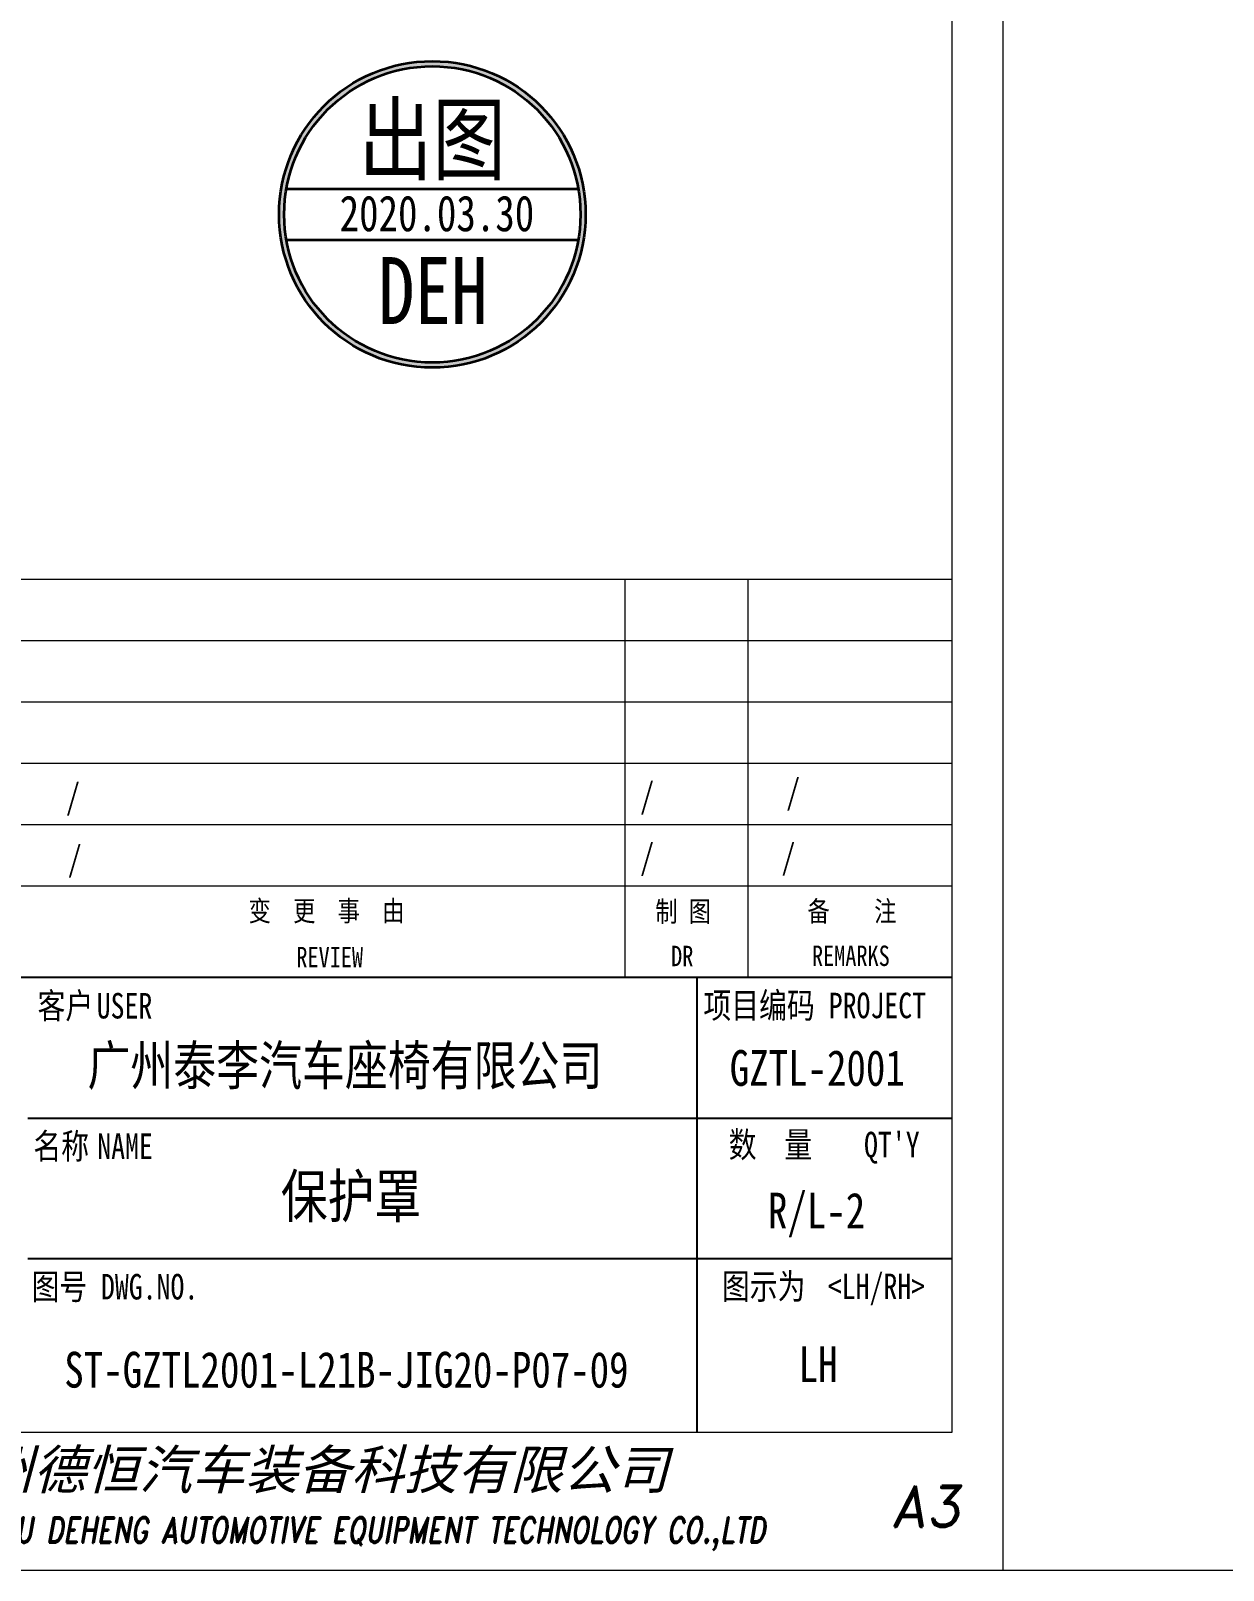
# Model space of a CAD drawing. Header units: millimetres. Extents: x 1333 to 359964, y -52803 to -5704.
# Drawn here: x 176601.3 to 176718, y -26401.6 to -26250.9 of the extents above; entities that cross this region are included whole.
import ezdxf
from ezdxf.enums import TextEntityAlignment as Align

# ---------------------------------------------------------------- set-up
doc = ezdxf.new("R2010")
doc.units = ezdxf.units.MM
doc.header["$LTSCALE"] = 0.5
for name, color, linetype, lineweight in [('印章专用-出图', 1, 'Continuous', 80), ('图框', 7, 'Continuous', 18), ('标注线', 3, 'Continuous', 18)]:
    doc.layers.add(name, color=color, linetype=linetype, lineweight=lineweight)
for name, color, linetype in [('图\\M+19E79\\M+195B6\\M+18E9A', 7, 'Continuous'), ('图号', 7, 'Continuous'), ('图名', 7, 'Continuous'), ('数量', 7, 'Continuous')]:
    doc.layers.add(name, color=color, linetype=linetype)
doc.layers.add('打印-禁用', color=7, linetype='Continuous', lineweight=15, plot=False)
doc.styles.add('STYLE1', font='')
doc.styles.add('国标', font='simfang.ttf', dxfattribs={"width": 0.8})
doc.styles.add('标题\\M+18E9A', font='romand.shx', dxfattribs={"oblique": 10, "bigfont": 'bigfont.shx'})
doc.styles.get('STYLE1').set_extended_font_data('SimSun')

# ---------------------------------------------------------------- blocks, each defined once
blk = doc.blocks.new('GZDEH零件A3图框V01版')
at = {"layer": '图\\M+19E79\\M+195B6\\M+18E9A', "color": 7}
blk.add_line((3272.49, -1788.46), (3092.49, -1788.46), dxfattribs=at)
at = {"layer": '图\\M+19E79\\M+195B6\\M+18E9A', "color": 9}
for p, q in [((3272.49, -1788.46), (3092.49, -1788.46)), ((3247.49, -1788.46), (3247.49, -1832.96)), ((3181.99, -1802.21), (3272.49, -1802.21)), ((3181.99, -1815.96), (3272.49, -1815.96))]:
    blk.add_line(p, q, dxfattribs=at)
at = {"layer": '图框', "linetype": 'Continuous'}
for p, q in [((3272.49, -1832.96), (3272.49, -1554.46)), ((3157.49, -1749.46), (3272.49, -1749.46)), ((2882.49, -1832.96), (3272.49, -1832.96))]:
    blk.add_line(p, q, dxfattribs=at)
at = {"layer": '图框', "color": 9}
for p, q in [((3240.49, -1788.46), (3240.49, -1749.46)), ((3252.49, -1749.46), (3252.49, -1788.46)), ((3157.49, -1755.46), (3272.49, -1755.46)), ((3157.49, -1761.46), (3272.49, -1761.46)), ((3157.49, -1767.46), (3272.49, -1767.46)), ((3157.49, -1773.46), (3272.49, -1773.46)), ((3157.49, -1779.46), (3272.49, -1779.46))]:
    blk.add_line(p, q, dxfattribs=at)
at = {"layer": '打印-禁用', "linetype": 'Continuous'}
for p, q in [((3277.49, -1846.46), (3277.49, -1549.46)), ((2857.49, -1846.46), (3277.49, -1846.46))]:
    blk.add_line(p, q, dxfattribs=at)
at = {"layer": '图\\M+19E79\\M+195B6\\M+18E9A', "color": 9, "style": '国标', "width": 0.8}
for s, p in [('客户', (3185.68, -1792.46)), ('USER', (3191.46, -1792.46))]:
    blk.add_text(s, height=2.5, dxfattribs=at).set_placement(p, align=Align.CENTER)
for s, p in [('项目编码 PROJECT', (3248.13, -1792.43)), ('名称\u3000', (3182.54, -1806.21)), ('数  量', (3250.61, -1806.05)), ("QT'Y ", (3263.86, -1806.05)), ('NAME', (3188.8, -1806.21)), ('图示为', (3249.94, -1819.93)), ('图号', (3182.36, -1819.96)), ('DWG.NO.', (3189.16, -1819.96)), ('<LH/RH>', (3260.31, -1819.93))]:
    blk.add_text(s, height=2.5, dxfattribs=at).set_placement(p)
at = {"layer": '图\\M+19E79\\M+195B6\\M+18E9A', "color": 7, "lineweight": -3, "style": 'STYLE1', "oblique": 15}
blk.add_text('广州德恒汽车装备科技有限公司', height=3.8, dxfattribs=at).set_placement((3172.16, -1838.51))
at = {"layer": '图\\M+19E79\\M+195B6\\M+18E9A', "color": 7, "style": '标题\\M+18E9A', "oblique": 10}
blk.add_text('A3', height=4, dxfattribs=at).set_placement((3269.91, -1840.2), align=Align.MIDDLE)
at = {"layer": '图\\M+19E79\\M+195B6\\M+18E9A', "color": 7, "style": '标题\\M+18E9A', "oblique": 10, "width": 0.75}
blk.add_text('GUANGZHOU DEHENG AUTOMOTIVE EQUIPMENT TECHNOLOGY CO.,LTD ', height=2.5, dxfattribs=at).set_placement((3211.26, -1842.9), align=Align.MIDDLE)
at = {"layer": '图框', "color": 9, "style": '国标', "width": 0.8}
for s, p in [('变  更  事  由', (3211.24, -1782.93)), ('REVIEW', (3211.55, -1787.45))]:
    blk.add_text(s, height=2, dxfattribs=at).set_placement(p, align=Align.CENTER)
for s, p in [('制 图', (3246.15, -1781.95)), ('备    注', (3262.68, -1781.92)), ('DR', (3246.06, -1786.34)), ('REMARKS', (3262.57, -1786.32))]:
    blk.add_text(s, height=2, dxfattribs=at).set_placement(p, align=Align.MIDDLE)
blk = doc.blocks.new('DEH A3')
at = {"layer": '图框'}
blk.add_blockref('GZDEH零件A3图框V01版', (-2857.49, 1846.46), dxfattribs=at)
blk = doc.blocks.new('出图章')
at = {"layer": '印章专用-出图'}
h = blk.add_hatch(color=256, dxfattribs=at)
h.paths.add_polyline_path([(-15, 0, 1), (15, 0, 1)])
h.paths.add_polyline_path([(14.5, 0, -1), (-14.5, 0, -1)], flags=16)
h.paths.add_polyline_path([(-7.31, -12.35), (7.41, -12.35), (7.41, -2.73), (-7.31, -2.73)], flags=8)
at = {"layer": '印章专用-出图', "lineweight": 35}
for p, q in [((-14.28, 2.5), (14.28, 2.5)), ((-14.28, -2.5), (14.28, -2.5))]:
    blk.add_line(p, q, dxfattribs=at)
for radius in [15, 14.5]:
    blk.add_circle((0, 0), radius, dxfattribs=at)
at = {"layer": '印章专用-出图', "color": 4, "style": '国标', "width": 0.8}
blk.add_text('DEH', height=6.562, dxfattribs=at).set_placement((0.05, -10.74), align=Align.CENTER)
at = {"layer": '印章专用-出图', "color": 3, "style": '国标', "width": 0.8}
blk.add_attdef('出图', text='', height=6.6, dxfattribs=at).set_placement((0, 7.35), align=Align.MIDDLE_CENTER)
at = {"layer": '印章专用-出图', "color": 2, "style": '国标', "width": 0.8}
blk.add_attdef('XXXX.XX.XX', text='', height=3.5, dxfattribs=at).set_placement((0.45, 0.1), align=Align.MIDDLE_CENTER)
blk = doc.blocks.new('YZ-CT')
at = {"layer": '印章专用-出图'}
blk.add_blockref('出图章', (0.63, 0), dxfattribs=at).add_auto_attribs({'出图': '出图', 'XXXX.XX.XX': '2020.03.30'})

msp = doc.modelspace()

# ---------------------------------------------------------------- linework, layer by layer
at = {"layer": '标注线'}
msp.add_line((160574.502, -26401.55), (179981.94, -26401.55), dxfattribs=at)

# ---------------------------------------------------------------- block references
at = {"layer": '印章专用-出图'}
msp.add_blockref('YZ-CT', (176639.942, -26268.845), dxfattribs=at)
at = {"layer": '图框'}
msp.add_blockref('DEH A3', (176276.464, -26401.55), dxfattribs=at)

# ---------------------------------------------------------------- texts
at = {"layer": '图\\M+19E79\\M+195B6\\M+18E9A', "color": 3, "style": '国标', "width": 0.8}
for s, height, p in [('/', 2.5, (176604.709, -26327.078)), ('/', 2.5, (176660.914, -26326.979)), ('/', 2.5, (176675.209, -26326.608)), ('/', 2.5, (176604.881, -26333.163)), ('/', 2.5, (176660.914, -26332.979)), ('/', 2.5, (176674.745, -26332.968)), ('广州泰李汽车座椅有限公司', 3.85, (176606.808, -26354.069)), ('GZTL-2001', 3.5, (176669.681, -26354.14))]:
    msp.add_text(s, height=height, dxfattribs=at).set_placement(p)
msp.add_text('LH', height=3.5, dxfattribs=at).set_placement((176678.335, -26383.134), align=Align.CENTER)
at = {"layer": '图号', "color": 3, "style": '国标', "width": 0.8}
msp.add_text('ST-GZTL2001-L21B-JIG20-P07-09', height=3.5, dxfattribs=at).set_placement((176604.543, -26383.677))
at = {"layer": '图名', "color": 3, "style": '国标', "width": 0.8}
msp.add_text('保护罩', height=4.2, dxfattribs=at).set_placement((176632.616, -26367.037), align=Align.CENTER)
at = {"layer": '数量', "color": 3, "style": '国标', "width": 0.8}
msp.add_text('R/L-2', height=3.5, dxfattribs=at).set_placement((176678.181, -26368.102), align=Align.CENTER)

doc.saveas('drawing.dxf')
